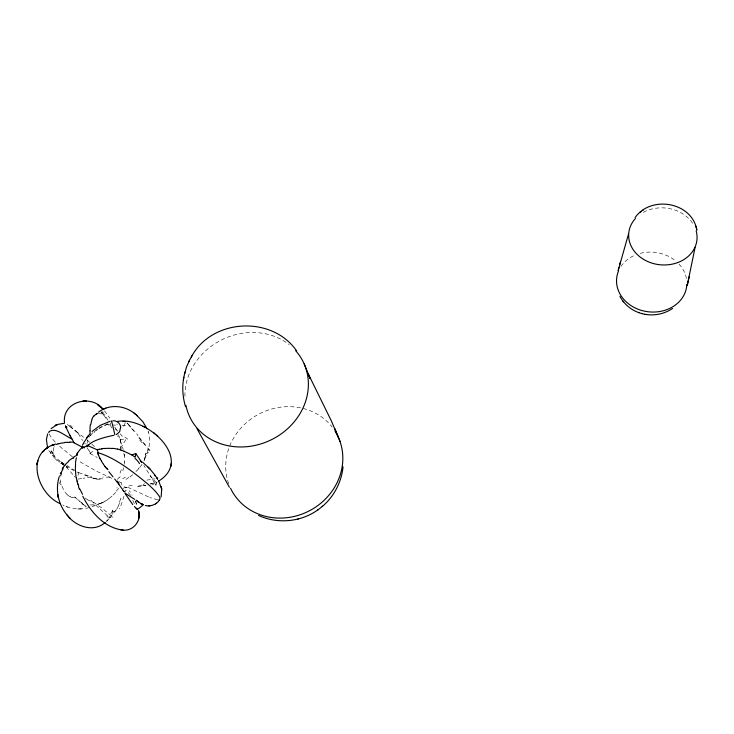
<?xml version="1.0" encoding="UTF-8"?>
<svg xmlns="http://www.w3.org/2000/svg" width="734" height="734" viewBox="0 0 734 734"><rect width="100%" height="100%" fill="white"/><g stroke="black" fill="none" stroke-linecap="round" stroke-linejoin="round"><path stroke-width="0.55" stroke-dasharray="3.67 2.75" d="M124.624 461.741L124.597 462.264M124.413 464.227L124.422 464.127A18.093 9.166 -82.6 0 0 124.661 458.979A18.011 9.092 -82.6 0 0 124.597 457.924A17.671 8.872 -82.8 0 0 124.11 454.401M60.39 461.484L50.719 453.337L51.178 450.915A21.011 17.579 -36.8 0 0 53.454 452.493L53.288 449.327L54.032 446.813M156.929 481.917A42.691 36.783 -38.1 0 1 156.626 483.1L155.764 485.862L154.993 485.385A24.378 21.314 -39.4 0 0 154.149 484.926L149.608 483.055M144.928 458.328L144.011 460.411M119.477 503.194L118.981 504.46A19.359 4.624 -76.9 0 1 118.321 505.928M144.726 458.823C148.819 450.447 151.562 440.519 148.14 431.418L148.947 434.152M118.302 506.056L118.165 506.35A19.488 4.734 -77.1 0 1 117.183 508.295A19.534 4.753 -77.1 0 1 116.807 508.928A19.24 4.679 -77.1 0 1 115.513 510.717M115.504 510.791L115.421 510.882A17.295 4.285 -77.6 0 1 114.495 511.626A14.506 3.642 -78.3 0 1 113.954 511.873L113.054 511.35A6.459 1.633 -79.3 0 1 112.797 510.515L112.797 510.506M112.568 510.662L108.76 517.342L112.825 517.507L110.504 515.204M120.541 448.235L126.019 439.345A42.627 36.728 -38.1 0 0 120.156 439.372L118.091 436.583M84.594 505.543L85.86 506.937L86.227 506.267M60.151 479.871C61.17 482.054 58.417 483.908 61.528 485.174M145.451 456.383A17.322 5.945 -40.6 0 0 145.534 455.163L145.46 454.676A11.46 3.945 -40.8 0 0 145.295 454.282L148.185 448.85L150.598 451.465L138.809 437.161L136.909 433.95M120.165 476.678L119.633 477.403M116.155 509.946L106.669 521.232L107.228 520.645M139.231 467.696L138.698 468.347M136.432 470.907L135.937 471.421M106.669 521.232L109.77 517.993M94.31 432.418L94.824 431.913M96.448 430.418L97.65 429.445M108.889 498.459L108.219 498.955M72.739 497.496L74.886 497.056L82.483 503.643M74.84 497.092L79.887 501.561M99.062 428.399L108.806 423.362M105.283 500.909L104.531 501.359M145.286 454.291L150.36 451.575M121.138 482.66L121.605 482.385M85.337 505.258L84.685 505.616M60.537 481.843L59.693 482.256M122.037 425.426L123.661 425.968L125.349 425.215A20.029 17.194 -35.2 0 1 128.285 424.243L130.524 427.014M91.943 506.763L102.008 502.671M101.017 503.157L103.219 502.074M100.641 503.267L100.393 503.368A24.883 14.01 -43.1 0 1 93.741 505.047L92.998 505.102M50.719 453.337L53.334 452.52M150.406 484.119L155.984 482.266M152.837 483.376L153.333 483.22M107.715 424.445L106.806 424.674A17.671 9.771 -37.3 0 0 104.604 425.381M89.199 507.57C80.446 510.066 70.813 509.185 62.729 504.974M78.887 472.577A23.745 20.167 -37.2 0 0 79.685 473.026L91.282 476.852A6.019 1.184 0.5 0 0 91.08 477.155M91.135 476.889L83.135 478.311M137.46 486.853L145.846 485.257M143.515 485.77L146.057 485.22M78.015 479.109L82.355 478.421M155.012 478.889L152.277 479.119M146.818 480.128L152.002 479.348M127.643 487.743L128.652 487.66L149.341 497.313M99.044 413.334L101.65 413.939A18.91 16.065 -34.5 0 1 103.127 412.205M101.32 411.957L103.265 412.058M78.694 472.485L77.033 472.035M157.764 499.882L149.846 497.505M100.2 479.467L97.209 479.082M116.587 424.142L117.376 424.27M95.539 478.751A13.184 2.633 4.6 0 0 97.044 479.018L97.09 479.063M96.98 479.045L91.273 477.476A5.753 1.147 3.3 0 1 91.08 477.238M95.466 478.77L93.09 478.21M126.817 487.578L124.597 487.046M90.016 453.529L90.511 453.869A24.011 20.378 -38.9 0 1 91.392 454.208L97.218 457.447M84.538 475.008L92.053 477.871A8.615 1.624 5 0 0 93.053 478.219M111.825 478.32L96.594 471.265L77.96 460.613M66.023 506.432L67.739 507.093M74.235 470.742L66.234 466.503M64.17 463.824L60.665 461.64M69.455 496.368L67.317 494.835M67.271 424.509L70.079 426.353M66.867 465.448L74.327 470.21M62.996 464.549L60.784 463.172L64.583 465.539L55.041 458.667L48.848 450.612M62.518 464.283L64.335 465.384M87.704 499.909L90.181 500.927A8.404 3.78 -85.2 0 0 90.851 500.863A4.028 1.817 -85.4 0 0 91.264 500.634L101.751 507.937L110.421 515.13M75.648 431.014L84.337 437.84M87.594 499.836L87.098 499.487A47.095 21.167 -85.7 0 1 85.456 498.12L85.318 497.891M69.491 425.931L75.574 430.95M72.391 456.796L58.61 445.437M128.202 424.39L136.863 433.904M72.015 427.849L72.794 428.5M120.798 482.853L119.358 481.605M59.628 483.55L61.408 485.055M87.089 440.061L89.621 442.244M81.263 502.772L84.162 505.148M55.041 458.667L56.903 460.31M82.447 503.818L82.924 504.24M91.264 500.625L99.54 508.607M91.759 444.153L94.613 446.804M75.143 430.564L78.208 433.409M67.271 494.799L64.253 491.046L61.729 485.724M61.573 462.136L63.72 464.328M107.595 515.919L107.201 515.534A50.398 12.386 9.7 0 0 106.852 515.213L99.842 508.919M122.431 436.335L121.293 435.088M75.272 477.173L74.373 476.21M127.193 423.023L128.285 424.243M115.541 428.812L117.825 431.253M66.124 466.916L73.317 475.036M120.202 433.858L121.211 435.005M126.973 422.977L127.422 423.49M156.626 483.1L150.167 475.678L143.846 465.384M104.457 410.801L109.889 418.215M111.054 423.894L110.247 422.949M54.894 456.282L51.187 450.933L53.013 453.869M103.118 414.159L101.063 411.967L101.65 413.939M138.809 437.161L146.855 447.07M133.817 431.087L130.624 427.142M108.063 420.243L103.944 413.967M103.934 415.196L107.091 420.077M117.908 436.335L117.523 435.822M86.97 447.74L88.713 450.226M78.272 433.482L82.575 440.501M111.944 428.014L108.843 423.068M152.828 479.963L153.837 481.522M151.424 477.761L150.222 475.76M153.901 481.614L154.7 483.045A38.627 14.084 -75.8 0 1 154.966 483.532L155.223 484.211M114.788 426.968L117.614 432.62M134.331 503.652L132.579 499.964M118.513 434.601L123.239 449.465M135.432 501.065L137.139 506.01M135.377 500.909L136.487 504.029L135.57 501.432M120.312 439.042L120.743 440.281M90.034 453.649L90.053 453.713A42.627 36.728 -38.1 0 1 93.429 450.575M112.788 510.442L112.825 517.47M124.165 454.438L124.431 456.135M120.211 439.721L120.477 448.309M85.346 443.721A2.532 2.064 26.6 0 1 85.988 444.033M103.228 413.857A55.05 17.809 12.5 0 1 102.824 411.976M128.046 424.032A64.289 4.376 44.2 0 1 128.808 424.931M127.744 439.152A40.168 12.065 11.9 0 1 124.358 436.693M125.202 422.967A19.534 16.543 -34.6 0 1 123.688 425.977M112.999 425.023A39.792 17.157 -26.3 0 1 115.522 425.142M108.366 425.05A25.919 12.799 -32.7 0 1 110.531 424.711M107.687 424.536A20.396 10.982 -36.4 0 1 108.724 424.307M98.998 428.289A16.001 8.808 -37.2 0 1 103.512 425.738M94.484 431.748A17.359 9.028 -36.8 0 1 98.695 428.197M90.686 435.317A21.644 9.845 -37.8 0 1 93.429 432.152M87.043 443.391A13.35 9.423 -65.8 0 1 90.842 434.308M139.68 440.051A38.709 1.33 46.6 0 1 142.057 442.749M102.962 414.15A93.934 30.048 10.9 0 1 103.797 415.187M90.566 435.693A18.066 11.46 81.9 0 1 90.484 435.308M120.651 448.355A6.386 3.055 -85 0 1 121.449 448.648M123.817 453.438A16.221 7.955 -83.5 0 1 124.046 454.465M123.523 467.659A19.093 9.891 -82.6 0 1 123.037 469.604M123.147 469.696A19.946 11.138 -83.2 0 1 122.835 470.714M121.238 469.687A20.405 11.964 -83.9 0 1 119.11 475.045M119.367 477.146A13.111 10.808 70.5 0 1 117.376 479.385M70.675 427.16A53.573 6.221 50.4 0 1 72.666 428.766M70.299 425.344A38.517 3.945 49.4 0 1 72.079 426.592M88.786 450.162A37.728 17.717 -44.1 0 1 90.319 453.227M49.224 434.014A86.658 13.028 29.2 0 0 49.316 434.207L51.233 437.354A118.715 18.038 29 0 0 55.812 442.657M77.969 475.403A42.691 36.783 -38.1 0 1 78.74 472.522M132.248 485.651A16.056 0.743 -4 0 1 128.789 485.908M141.827 485.137A15.643 5.065 3 0 1 138.001 486.137M142.708 485.284A13.744 5.404 8.4 0 0 143.479 484.77L144.332 483.706A8.762 3.496 9.6 0 0 144.387 483.495M155.351 483.963A28.956 11.056 -73.5 0 1 155.782 485.101M130.634 495.404A16.974 6.101 63.2 0 1 126.532 490.138M129.276 490.633A16.478 0.541 56.5 0 1 130.386 492.349M131.836 494.725A15.13 1.496 50.6 0 1 132.166 495.211M54.215 446.345A23.598 8.285 2.6 0 1 54.591 445.832M102.687 478.898A15.075 3.312 4.1 0 1 98.246 478.43M109.825 476.972A16.093 5.285 3.2 0 1 102.861 477.082M121.202 483.211A7.881 1.119 59.4 0 1 122.018 484.935M125.367 477.128A37.581 10.597 -38.1 0 1 122.661 478.852M128.909 477.339A30.929 12.753 -42 0 1 124.89 480.128M132.726 474.678A25.662 10.744 -42.2 0 1 129.202 477.559M138.946 468.356A21.901 8.092 -42.3 0 1 136.634 470.971M142.066 464.273A22.561 7.698 -42.9 0 1 139.598 467.659M144.882 458.732A24.194 7.707 -43.8 0 1 144.13 460.438M145.066 456.878A22.304 7.202 -43.2 0 1 144.497 458.521M70.803 496.845A42.746 19.038 -37.8 0 1 69.629 496.322M72.666 497.588A24.112 10.726 -38.4 0 1 70.693 496.991M90.511 504.983A18.011 9.551 -38.8 0 1 89.943 504.891M93.135 504.845A22.772 12.276 -40.1 0 1 90.998 504.854M104.558 501.588A23.277 12.928 -42.6 0 1 100.604 503.506M108.283 499.129A22.497 11.854 -41.6 0 1 105.311 501.102M112.073 496.01A23.268 11.661 -41.2 0 1 108.962 498.606M115.669 492.376A25.91 12.377 -41.2 0 1 112.449 495.643M118.624 488.294A31.011 14.359 -41.3 0 1 115.486 492.064M117.192 487.578A37.195 18.011 -40.7 0 1 116.88 487.982M123.651 488.725A12.717 4.532 -77.3 0 1 124.459 486.679M125.597 489.973A20.148 2.743 -74.7 0 1 119.514 508.882M120.982 498.102A20.176 3.468 -75.4 0 1 120.679 499.111M120.559 498.927A19.671 3.936 -75.9 0 1 119.376 502.487M125.202 487.073A8.643 0.752 38.3 0 1 125.835 487.945M82.878 504.194A48.527 2.028 46.5 0 1 83.538 504.781M81.19 502.267A36.021 1.45 46.3 0 1 82.346 503.203M106.714 515.837A34.626 8.276 11.5 0 1 108.173 517.332M127.01 487.477A9.129 1 17.9 0 1 126.294 487.321M228.696 483.761A59.637 54.555 -28 0 1 257.937 414.6A59.637 54.555 -28 0 1 332.163 427.05M184.931 396.305A63.06 55.784 -25.9 0 1 221.751 339.814A63.06 55.784 -25.9 0 1 289.15 344.604M620.973 266.46A35.241 29.901 6.9 0 1 634.497 255.368M640.186 253.377A35.241 29.901 6.9 0 1 675.895 261.139M678.987 264.084A35.241 29.901 6.9 0 1 686.437 278.535M643.351 212.346A34.259 28.507 5.8 0 1 693.804 225.2M81.135 508.91L77.859 508.965L81.135 508.91M67.904 467.439L66.198 466.475L67.904 467.439"/><path stroke-width="1.1" d="M158.361 481.247C194.868 459.19 145.47 415.187 116.871 421.6M59.949 476.082L59.986 475.586M82.373 448.327L83.043 447.547A9.276 3.863 -13.3 0 1 88.071 445.749L88.227 444.455M183.858 377.285C181.904 387.002 182.702 397.186 185.518 406.664M170.93 466.402L171.316 463.292M343.035 466.842C341.512 482.1 333.979 496.716 322.171 506.561M131.799 454.86L132.68 454.621A19.974 17.13 -35 0 0 135.744 453.484L135.239 457.328M689.254 276.69L687.272 285.214L695.07 247.542M184.473 374.322L186.528 366.945L189.555 360.256M183.362 379.689L184.931 372.074M59.188 476.77C55.05 490.257 58.417 505.598 67.978 515.993M161.131 496.89L161.728 489.156L158.59 480.632M60.335 473.54L60.518 472.852M628.524 233.972L618.156 270.589L618.936 267.616M619.56 265.185L620.331 262.231M125.67 421.646L123.028 421.399M47.655 433.941L46.416 439.547L47.462 447.226M191.253 357.119C211.502 318.437 271.874 315.115 296.628 350.889M188.647 361.945L192.06 355.632M83.63 442.822L89.576 434.143M62.546 468.494L63.023 467.778M86.841 437.721L88.199 435.84M159.728 499.716C156.801 504.478 150.727 506.827 145.332 505.533M635.112 217.576C650.985 194.859 692.29 202.052 696.86 230.201L696.52 228.87M65.051 465.163L64.831 465.411A17.717 6.817 -37 0 0 62.968 467.787M83.043 447.547L73.538 442.529M51.096 428.564L57.344 424.518L63.069 423.472M92.053 431.491L100.09 425.445L110.228 421.233M89.025 444.62C92.603 440.785 103.164 437.427 113.889 435.299M258.552 515.433C277.617 524.278 301.169 522.048 318.171 509.671M317.923 509.882L322.602 506.212M105.256 522.48C93.539 532.985 75.483 526.489 67.051 514.965M642.479 210.575L643.461 209.841M640.131 212.328L641.186 211.539M155.434 503.919L156.562 503.166M98.503 412.159C109.192 403.654 125.064 405.324 135.148 413.967M73.18 458.273L73.813 457.869M672.537 308.464C664.6 313.868 654.572 316.024 645.113 314.326M96.503 414.04L97.237 413.692M116.376 434.565L119.624 431.748L120.679 426.949M57.839 443.85L57.05 444.198A17.79 6.257 2.7 0 0 56.527 444.446M105.889 408.187L103.824 409.012M97.576 449.97L88.071 445.749M55.738 444.024C24.461 452.557 36.902 493.753 60.417 503.772M297.839 519.066L298.389 518.901M156.7 478.531L157.627 478.293A42.691 36.783 -38.1 0 1 157.425 479.513M157.59 478.265L156.847 477.568M99.815 449.3L100.081 449.226A21.167 7.845 1.7 0 1 101.843 448.878M101.778 448.832L102.182 448.758A16.836 6.34 1.9 0 1 104.457 448.364M158.948 499.882C162.122 498.441 157.746 494.477 156.636 492.789A116.357 16.616 29.7 0 0 147.58 483.816C132.56 471.577 115.798 457.97 97.613 452.584M103.329 409.572C91.585 393.534 61.931 401.544 64.491 422.747M148.562 505.873L149.965 505.79M67.473 442.336L67.005 442.345A16.68 5.422 1.4 0 0 64.473 442.455M82.786 496.257C90.631 511.892 103.925 527.416 122.165 529.994C132.882 531.902 142.093 520.635 138.451 510.525M62.408 423.472L64.17 423.481M86.346 400.929L83.015 400.911M113.027 420.692C116.669 420.426 120.248 423.362 120.67 426.904M69.849 442.336L69.528 442.327A20.754 6.643 1.4 0 0 67.5 442.391M120.743 529.856L123.349 530.104M112.504 448.336L113.862 448.492M143.341 504.625L143.378 504.634A42.627 36.728 -38.1 0 1 137.295 509.46L136.102 508.267M641.892 313.62L645.186 314.336M117.495 449.144L117 449.034A17.093 5.826 1.7 0 0 113.88 448.474M619.927 296.325C623.882 303.931 630.836 309.849 638.91 312.675M119.89 449.758L120.752 450.025A30.122 10.661 1 0 1 121.284 450.171M638.672 312.601L641.975 313.638M121.257 450.19L123.973 451.181M124.092 451.226L131.68 454.887A21.286 18.332 -37.6 0 1 134.478 456.832M145.249 427.362L142.937 426.261M141.029 503.588L143.231 504.579L140.616 503.377M141.13 503.873L137.203 500.927M133.203 498.423L125.33 493.358M71.446 438.593C64.941 436.088 55.169 426.527 48.82 431.904A84.511 12.698 29.3 0 0 48.802 432.207L48.829 432.62A86.658 13.028 29.2 0 0 48.848 432.73M133.716 498.725L134.689 499.304M138.313 502.047L136.955 501.175M136.185 500.249L136.891 500.716M97.457 404.718L102.338 408.563M136.377 414.958L142.91 421.802L147.048 428.775M134.083 413.104L137.432 415.811M142.479 462.053L149.837 468.898L155.314 475.494M153.736 432.73L154.929 433.73M156.516 435.078L157.718 436.097M154.479 475.311L156.672 477.403M136.001 508.157L134.386 506.478M149.837 468.898L147.901 466.916M140.258 460.787L141.378 462.071M137.258 509.414L136.772 508.313M68.978 517.075L69.913 518.103M622.891 301.032L623.542 301.793M132.771 504.607L125.496 494.166M113.008 476.871L108.88 471.733M114.678 478.963L118.835 484.376M141.598 462.154L135.744 453.484M118.871 484.412L124.193 491.752M105.393 467.209L104.971 466.622M82.529 494.312L79.593 488.55M229.403 487.275L196.996 428.693M100.108 458.933L99.705 458.154M70.345 436.299L65.812 426.968M71.281 438.244L71.666 439.051M338.558 437.748L331.071 420.316L308.234 373.872L310.078 378.46L304.188 363.936M334.878 428.684L340.007 441.455M98.319 454.942L97.98 453.951M78.749 486.358L77.987 484.018M114.871 434.684L111.586 420.921L111.715 421.692M695.869 226.265L696.19 227.54M77.364 481.743L77.208 481.082M161.728 489.156L161.104 486.468M58.032 495.643L58.481 497.991L57.83 494.569M139.065 514.25L138.928 518.048L139.084 514.919M84.63 447.841A2.532 2.064 26.6 0 1 82.382 445.676M82.593 444.51A2.532 2.064 26.6 0 1 83.97 443.602M87.043 445.171A2.532 2.064 26.6 0 1 87.153 446.685M90.209 433.766A18.066 11.46 81.9 0 1 89.915 430.895M90.117 430.785A16.689 8.441 82.2 0 1 90.383 424.509M90.842 424.454A16.91 6.918 84.5 0 1 91.97 419.802M91.933 419.233A22.121 8.01 86.9 0 1 94.09 415.646M94.236 415.875A28.195 9.432 89.8 0 1 95.383 414.701M95.704 414.426A34.718 11.368 -88.9 0 1 96.503 413.939M97.567 413.416A47.16 15.047 -85.9 0 1 98.044 413.343M70.079 435.372A19.515 0.697 64.6 0 1 71.281 437.877M66.473 428.096A18.368 0.578 61.7 0 1 65.785 426.674M65.95 426.757A22.635 1.055 59.7 0 1 65.473 425.738M66.895 427.5A29.021 1.697 57 0 1 66.409 426.564M135.019 458.466A71.372 24.699 -83.4 0 1 139.488 463.604M117.724 449.015A22.745 7.982 1.2 0 1 120.147 449.658M104.889 448.511A13.799 4.743 1.7 0 1 112.403 448.502M97.191 449.823A27.837 10.203 1.4 0 1 99.439 449.116M98.099 452.63A26.149 7.23 54 0 1 97.75 450.823M124.11 491.661A39.361 1.037 50.4 0 1 123.073 490.532M117.367 481.128A53.619 3.789 48.3 0 1 119.009 483.275M107.962 469.604A26.956 2.239 53.7 0 1 106.797 468.108M106.87 468.861A21.057 3.202 55.2 0 1 105.43 466.934M105.008 466.521A17.267 3.376 55.7 0 1 103.366 464.172M103.09 463.76A15.102 3.413 55.6 0 1 101.448 461.154M101.42 461.035A14.552 3.542 55.4 0 1 100.338 459.117M99.842 458.181A16.671 4.386 54.8 0 1 98.494 455.089M98.218 454.162A21.066 5.689 54.5 0 1 97.824 452.795M69.84 442.061A27.149 9.423 1.3 0 1 72.895 442.162M58.16 443.951A14.093 4.578 1.5 0 1 64.473 442.73M72.033 438.739A23.855 1.67 64.5 0 1 73.96 442.831M73.593 457.099A22.341 12.221 -38.1 0 1 77.446 455.071M76.501 455.016A13.662 5.019 -65.4 0 1 82.621 447.107M68.4 461.2A17.689 8.212 -36.4 0 1 73.033 457.787M64.867 465.163A16.111 6.468 -36.5 0 1 68.51 461.539M62.188 469.283A20.451 7.9 -36.8 0 1 62.693 468.457M61.317 472.512A25.993 10.239 -36.3 0 1 63.032 469.044M60.904 475.237A39.893 17.515 -30.7 0 1 61.472 473.173M79.355 489.018A44.471 19.075 -87.3 0 1 78.501 486.871M77.859 484.275A32.947 13.093 -89.3 0 1 77.244 482.082M77.079 481.201A26.543 10.166 -90 0 1 76.409 477.953M76.235 477.889A20.965 7.735 89.5 0 1 75.51 470.659M75.4 470.411A16.698 5.349 88.9 0 1 75.602 464.255M75.446 463.365A17.176 4.45 89.7 0 1 76.419 457.796M76.602 455.071A19.295 3 -86.5 0 1 77.465 452.896M334.952 430.996A59.637 54.555 -28 0 1 310.629 510.148A59.637 54.555 -28 0 1 230.559 488.275M295.692 350.742A63.06 55.784 -25.9 0 1 271.608 439.62A63.06 55.784 -25.9 0 1 185.904 405.296M686.841 284.498A35.241 29.901 6.9 0 1 645.058 311.28A35.241 29.901 6.9 0 1 618.514 271.039M696.208 231.063A34.259 28.507 5.8 0 1 655.82 264.121A34.259 28.507 5.8 0 1 635.405 218.512M37.718 460.924L36.948 464.521L37.718 460.924M43.636 450.979L42.737 451.878L44.646 449.979L43.636 450.979M48.086 447.391L45.838 448.969L48.086 447.391M57.344 424.518L55.252 425.454L57.344 424.518M52.059 445.354L51.297 445.666L53.857 444.639L52.059 445.354M138.974 513.424L138.662 511.525L138.974 513.424"/></g></svg>
